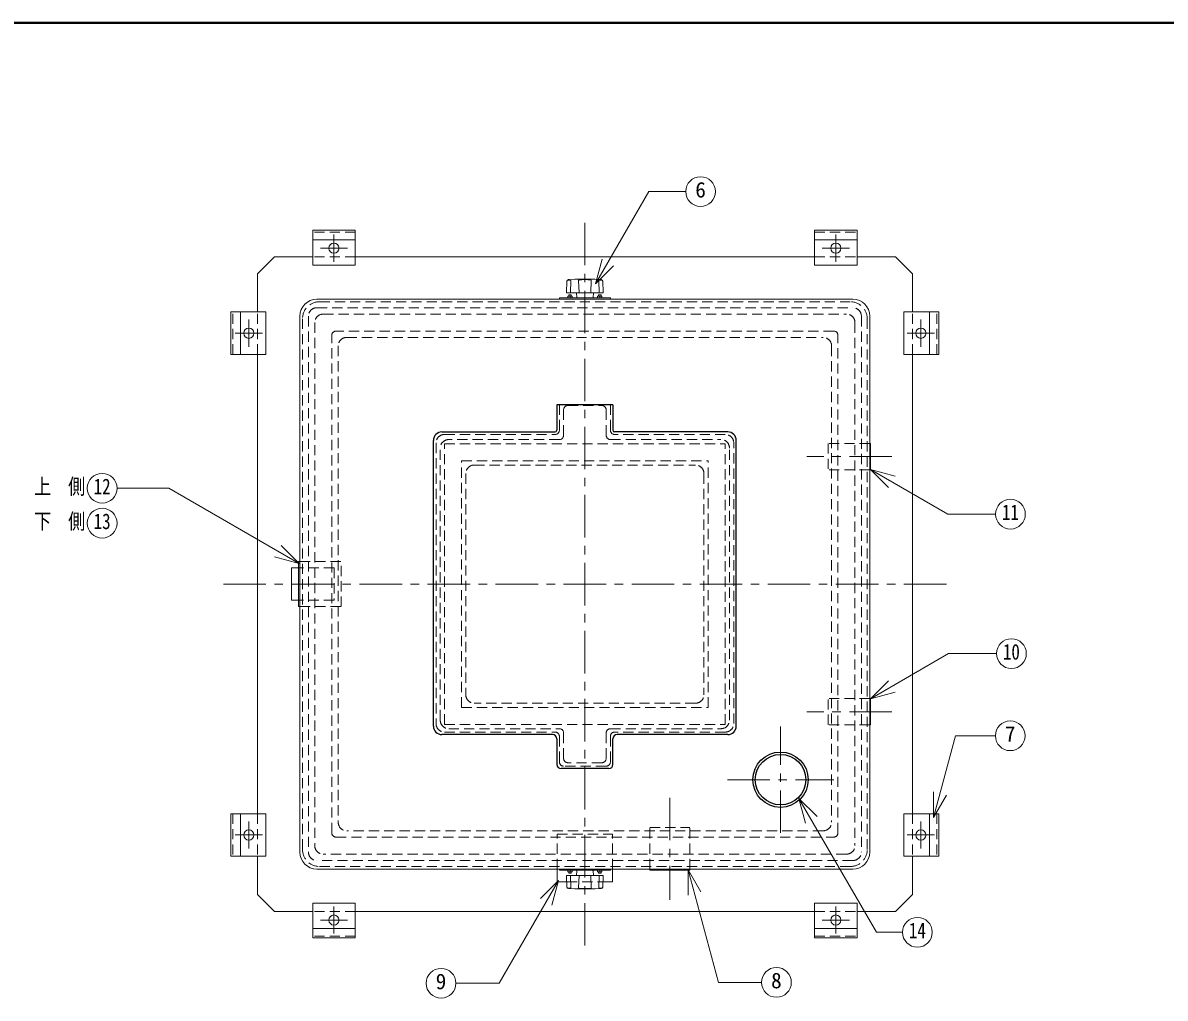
# Model space of a CAD drawing. Units: millimetres, scale not verified. Extents: x -2123 to 1927, y -1358 to 1452.
# Drawn here: x -759 to 584, y 305 to 1452 of the extents above; entities that cross this region are included whole.
import ezdxf
from ezdxf.enums import TextEntityAlignment as Align

# ---------------------------------------------------------------- set-up
doc = ezdxf.new("R2010")
doc.units = ezdxf.units.MM
doc.header["$LTSCALE"] = 10
doc.linetypes.add('CHAIN1', pattern=[8, 5, -1, 1, -1])
doc.linetypes.add('DASHED1', pattern=[1.8, 1.2, -0.6])
doc.layers.add('0-0', color=4, linetype='Continuous', lineweight=9)
doc.styles.add('ＭＳ ゴシック', font='')
doc.styles.get('ＭＳ ゴシック').set_extended_font_data('MS Gothic')

msp = doc.modelspace()

# ---------------------------------------------------------------- linework, layer by layer
at = {"layer": '0-0', "color": 1, "lineweight": 40}
msp.add_line((1927.2, 1451.91), (-2122.8, 1451.91), dxfattribs=at)
at = {"layer": '0-0', "color": 7, "lineweight": 18}
for p, q in [((-85.19, 1144.91), (-22.5, 1253.49)), ((-22.5, 1253.49), (20.71, 1253.49)), ((-417.8, 1196.88), (-417.8, 1166.91)), ((-367.8, 1196.88), (-417.8, 1196.88)), ((-367.8, 1196.88), (-367.8, 1166.91)), ((172.2, 1196.88), (222.2, 1196.88)), ((172.2, 1196.88), (172.2, 1166.91)), ((222.2, 1196.88), (222.2, 1166.91)), ((-85.19, 1144.91), (-77.43, 1173.89)), ((-367.8, 1166.91), (-417.8, 1166.91)), ((-85.19, 1144.91), (-63.98, 1166.12)), ((172.2, 1166.91), (222.2, 1166.91)), ((-119.26, 1134.93), (-118.84, 1148.08)), ((-109.56, 1150.4), (-116.95, 1150.01)), ((-114.74, 1134.41), (-114.25, 1148.96)), ((-109.04, 1150.41), (-86.56, 1150.41)), ((-104.66, 1134.41), (-105.14, 1148.96)), ((-90.95, 1134.41), (-90.46, 1148.96)), ((-86.04, 1150.4), (-78.66, 1150.01)), ((-80.87, 1134.41), (-81.35, 1148.96)), ((-76.34, 1134.93), (-76.76, 1148.08)), ((-127.8, 1126.91), (-127.8, 1128.41)), ((-67.8, 1128.41), (-127.8, 1128.41)), ((-118.76, 1134.41), (-76.84, 1134.41)), ((-112.8, 1130.41), (-117.8, 1130.41)), ((-117.8, 1130.41), (-117.8, 1128.41)), ((-115.3, 1130.41), (-115.3, 1128.41)), ((-113.8, 1130.41), (-113.8, 1131.92)), ((-112.8, 1130.41), (-112.8, 1128.41)), ((-107.34, 1128.87), (-107.8, 1134.41)), ((-88.26, 1128.87), (-87.8, 1134.41)), ((-82.8, 1130.41), (-77.8, 1130.41)), ((-82.8, 1130.41), (-82.8, 1128.41)), ((-81.8, 1130.41), (-81.8, 1131.92)), ((-80.3, 1130.41), (-80.3, 1128.41)), ((-77.8, 1130.41), (-77.8, 1128.41)), ((-67.8, 1126.91), (-67.8, 1128.41)), ((-412.8, 1126.91), (217.2, 1126.91)), ((-502.77, 1111.91), (-472.8, 1111.91)), ((-502.77, 1061.91), (-502.77, 1111.91)), ((-472.8, 1061.91), (-472.8, 1111.91)), ((-432.8, 476.91), (-432.8, 1106.91)), ((237.2, 1106.91), (237.2, 476.91)), ((277.2, 1061.91), (277.2, 1111.91)), ((307.17, 1111.91), (277.2, 1111.91)), ((307.17, 1061.91), (307.17, 1111.91)), ((-502.77, 1061.91), (-472.8, 1061.91)), ((307.17, 1061.91), (277.2, 1061.91)), ((237.2, 957.41), (238.07, 957.41)), ((238.07, 957.41), (238.07, 926.41)), ((237.79, 926.8), (259, 905.59)), ((237.79, 926.8), (266.77, 919.04)), ((237.2, 926.41), (238.07, 926.41)), ((-586.9, 904.62), (-647.77, 904.62)), ((-433.62, 816.13), (-586.9, 904.62)), ((-433.62, 816.13), (-454.83, 837.34)), ((-433.62, 816.13), (-462.6, 823.89)), ((-432.8, 818.41), (-434.43, 818.41)), ((-434.43, 765.41), (-434.43, 818.41)), ((-432.8, 765.41), (-434.43, 765.41)), ((237.79, 657.02), (259, 678.24)), ((237.79, 657.02), (266.77, 664.79)), ((237.2, 657.41), (238.07, 657.41)), ((238.07, 626.41), (238.07, 657.41)), ((237.2, 626.41), (238.07, 626.41)), ((153.89, 539.95), (244.81, 382.47)), ((153.89, 539.95), (161.66, 510.97)), ((153.89, 539.95), (175.1, 518.74)), ((312.11, 517.59), (312.11, 547.59)), ((312.11, 517.59), (327.11, 543.57)), ((-502.77, 521.91), (-502.77, 471.91)), ((-502.77, 521.91), (-472.8, 521.91)), ((-472.8, 521.91), (-472.8, 471.91)), ((277.2, 521.91), (277.2, 471.91)), ((307.17, 521.91), (277.2, 521.91)), ((307.17, 521.91), (307.17, 471.91)), ((-502.77, 471.91), (-472.8, 471.91)), ((307.17, 471.91), (277.2, 471.91)), ((-127.8, 456.91), (-127.8, 455.41)), ((-67.8, 456.91), (-67.8, 455.41)), ((-21.3, 456.91), (-21.3, 455.71)), ((25.7, 456.91), (25.7, 455.71)), ((-128.88, 443.47), (-198.69, 322.55)), ((-128.88, 443.47), (-150.09, 422.25)), ((-128.88, 443.47), (-136.64, 414.49)), ((-67.8, 455.41), (-127.8, 455.41)), ((-119.26, 448.9), (-118.84, 435.75)), ((-118.76, 449.41), (-76.84, 449.41)), ((-117.8, 453.41), (-117.8, 455.41)), ((-112.8, 453.41), (-117.8, 453.41)), ((-115.3, 453.41), (-115.3, 455.41)), ((-114.74, 449.41), (-114.25, 434.87)), ((-113.8, 453.41), (-113.8, 451.9)), ((-112.8, 453.41), (-112.8, 455.41)), ((-107.34, 454.95), (-107.8, 449.41)), ((-104.66, 449.41), (-105.14, 434.87)), ((-90.95, 449.41), (-90.46, 434.87)), ((-88.26, 454.95), (-87.8, 449.41)), ((-82.8, 453.41), (-82.8, 455.41)), ((-82.8, 453.41), (-77.8, 453.41)), ((-81.8, 453.41), (-81.8, 451.9)), ((-80.87, 449.41), (-81.35, 434.87)), ((-80.3, 453.41), (-80.3, 455.41)), ((-77.8, 453.41), (-77.8, 455.41)), ((-76.34, 448.9), (-76.76, 435.75)), ((-21.27, 455.71), (25.7, 455.71)), ((23.69, 456.02), (38.69, 430.04)), ((23.69, 456.02), (23.69, 426.02)), ((-109.56, 433.43), (-116.95, 433.82)), ((-109.04, 433.41), (-86.56, 433.41)), ((-86.04, 433.43), (-78.66, 433.82)), ((-367.8, 416.91), (-417.8, 416.91)), ((-417.8, 386.94), (-417.8, 416.91)), ((-367.8, 386.94), (-367.8, 416.91)), ((172.2, 416.91), (222.2, 416.91)), ((172.2, 386.94), (172.2, 416.91)), ((222.2, 386.94), (222.2, 416.91)), ((-367.8, 386.94), (-417.8, 386.94)), ((172.2, 386.94), (222.2, 386.94)), ((275.53, 382.47), (244.81, 382.47)), ((-198.69, 322.55), (-249.42, 322.55))]:
    msp.add_line(p, q, dxfattribs=at)
at = {"layer": '0-0', "linetype": 'CHAIN1'}
for p, q in [((-97.8, 1216.91), (-97.8, 366.91)), ((-392.8, 1202.91), (-392.8, 1170.91)), ((197.2, 1202.91), (197.2, 1170.91)), ((-408.8, 1186.91), (-376.8, 1186.91)), ((213.2, 1186.91), (181.2, 1186.91)), ((-492.8, 1102.91), (-492.8, 1070.91)), ((297.2, 1102.91), (297.2, 1070.91)), ((-508.8, 1086.91), (-476.8, 1086.91)), ((313.2, 1086.91), (281.2, 1086.91)), ((263.07, 941.91), (163.07, 941.91)), ((-522.8, 791.91), (327.2, 791.91)), ((263.07, 641.91), (163.07, 641.91)), ((132.2, 499.41), (132.2, 624.41)), ((69.7, 561.91), (194.7, 561.91)), ((2.2, 540.71), (2.2, 420.71)), ((-492.8, 480.91), (-492.8, 512.91)), ((297.2, 480.91), (297.2, 512.91)), ((-508.8, 496.91), (-476.8, 496.91)), ((313.2, 496.91), (281.2, 496.91)), ((-392.8, 380.91), (-392.8, 412.91)), ((197.2, 380.91), (197.2, 412.91)), ((-408.8, 396.91), (-376.8, 396.91)), ((213.2, 396.91), (181.2, 396.91))]:
    msp.add_line(p, q, dxfattribs=at)
at = {"layer": '0-0'}
for p, q in [((-417.8, 1196.88), (-417.8, 1207.97)), ((-367.8, 1207.97), (-417.8, 1207.97)), ((-367.8, 1196.88), (-367.8, 1207.97)), ((172.2, 1207.97), (222.2, 1207.97)), ((172.2, 1196.88), (172.2, 1207.97)), ((222.2, 1196.88), (222.2, 1207.97)), ((-462.8, 1176.91), (-482.8, 1156.91)), ((-462.8, 1176.91), (-417.8, 1176.91)), ((-367.8, 1176.91), (172.2, 1176.91)), ((222.2, 1176.91), (267.2, 1176.91)), ((267.2, 1176.91), (287.2, 1156.91)), ((-482.8, 1111.91), (-482.8, 1156.91)), ((287.2, 1111.91), (287.2, 1156.91)), ((-502.77, 1111.91), (-513.86, 1111.91)), ((-513.86, 1061.91), (-513.86, 1111.91)), ((307.17, 1111.91), (318.25, 1111.91)), ((318.25, 1061.91), (318.25, 1111.91)), ((-502.77, 1061.91), (-513.86, 1061.91)), ((-482.8, 521.91), (-482.8, 1061.91)), ((287.2, 521.91), (287.2, 1061.91)), ((307.17, 1061.91), (318.25, 1061.91)), ((-442.74, 810.91), (-442.74, 772.91)), ((-434.43, 810.91), (-442.74, 810.91)), ((-434.43, 772.91), (-442.74, 772.91)), ((-513.86, 521.91), (-513.86, 471.91)), ((-502.77, 521.91), (-513.86, 521.91)), ((307.17, 521.91), (318.25, 521.91)), ((318.25, 521.91), (318.25, 471.91)), ((-502.77, 471.91), (-513.86, 471.91)), ((-482.8, 426.91), (-482.8, 471.91)), ((287.2, 426.91), (287.2, 471.91)), ((307.17, 471.91), (318.25, 471.91)), ((-130.3, 441.86), (-130.3, 456.91)), ((-65.3, 441.86), (-65.3, 456.91)), ((-130.3, 441.86), (-119.04, 441.86)), ((-65.3, 441.86), (-76.57, 441.86)), ((-482.8, 426.91), (-462.8, 406.91)), ((267.2, 406.91), (287.2, 426.91)), ((-417.8, 406.91), (-462.8, 406.91)), ((172.2, 406.91), (-367.8, 406.91)), ((267.2, 406.91), (222.2, 406.91)), ((-417.8, 386.94), (-417.8, 375.86)), ((-367.8, 386.94), (-367.8, 375.86)), ((172.2, 386.94), (172.2, 375.86)), ((222.2, 386.94), (222.2, 375.86)), ((-367.8, 375.86), (-417.8, 375.86)), ((172.2, 375.86), (222.2, 375.86))]:
    msp.add_line(p, q, dxfattribs=at)
at = {"layer": '0-0', "linetype": 'DASHED1'}
for p, q in [((-367.8, 1205.73), (-417.8, 1205.73)), ((172.2, 1205.73), (222.2, 1205.73)), ((-367.8, 1176.91), (-417.8, 1176.91)), ((172.2, 1176.91), (222.2, 1176.91)), ((-412.83, 1116.94), (217.23, 1116.94)), ((-409.8, 1123.91), (214.2, 1123.91)), ((-511.62, 1061.91), (-511.62, 1111.91)), ((-482.8, 1061.91), (-482.8, 1111.91)), ((-429.8, 479.91), (-429.8, 1103.91)), ((-422.83, 1106.94), (-422.83, 476.89)), ((-405.33, 1109.45), (209.73, 1109.45)), ((227.23, 1106.94), (227.23, 476.89)), ((234.2, 1103.91), (234.2, 479.91)), ((287.2, 1061.91), (287.2, 1111.91)), ((316.02, 1061.91), (316.02, 1111.91)), ((-415.33, 1099.45), (-415.33, 484.38)), ((194.73, 1089.45), (-390.33, 1089.45)), ((219.73, 1099.45), (219.73, 484.38)), ((-395.33, 499.38), (-395.33, 1084.45)), ((-377.84, 1081.95), (182.24, 1081.95)), ((199.73, 499.38), (199.73, 1084.45)), ((-387.84, 1071.95), (-387.84, 511.88)), ((192.24, 1071.95), (192.24, 511.88)), ((188.07, 957.41), (188.07, 926.41)), ((237.2, 957.41), (188.07, 957.41)), ((237.2, 926.41), (188.07, 926.41)), ((-392.74, 810.91), (-434.43, 810.91)), ((-432.8, 818.41), (-384.43, 818.41)), ((-392.74, 810.91), (-392.74, 772.91)), ((-384.43, 765.41), (-384.43, 818.41)), ((-392.74, 772.91), (-434.43, 772.91)), ((-432.8, 765.41), (-384.43, 765.41)), ((188.07, 626.41), (188.07, 657.41)), ((237.2, 657.41), (188.07, 657.41)), ((237.2, 626.41), (188.07, 626.41)), ((-511.62, 521.91), (-511.62, 471.91)), ((-482.8, 521.91), (-482.8, 471.91)), ((287.2, 521.91), (287.2, 471.91)), ((316.02, 521.91), (316.02, 471.91)), ((182.24, 501.88), (-377.84, 501.88)), ((-130.3, 497.86), (-65.3, 497.86)), ((-130.3, 456.91), (-130.3, 497.86)), ((-65.3, 456.91), (-65.3, 497.86)), ((-21.3, 505.71), (25.7, 505.71)), ((-21.3, 456.91), (-21.3, 505.71)), ((25.7, 456.91), (25.7, 505.71)), ((-390.33, 494.38), (194.73, 494.38)), ((209.73, 474.38), (-405.33, 474.38)), ((217.23, 466.89), (-412.83, 466.89)), ((-409.8, 459.91), (214.2, 459.91)), ((-119.04, 441.86), (-76.57, 441.86)), ((-367.8, 406.91), (-417.8, 406.91)), ((172.2, 406.91), (222.2, 406.91)), ((-367.8, 378.09), (-417.8, 378.09)), ((172.2, 378.09), (222.2, 378.09))]:
    msp.add_line(p, q, dxfattribs=at)
at = {"layer": '0-0', "color": 5, "lineweight": 25}
for p, q in [((-130.8, 1002.91), (-130.8, 972.91)), ((-64.8, 1002.91), (-130.8, 1002.91)), ((-64.8, 1002.91), (-64.8, 972.91)), ((-265.8, 970.91), (-132.8, 970.91)), ((70.2, 970.91), (-62.8, 970.91)), ((-275.8, 624.91), (-275.8, 960.91)), ((80.2, 624.91), (80.2, 960.91)), ((-135.8, 614.91), (-265.8, 614.91)), ((-130.8, 609.91), (-130.8, 579.91)), ((-64.8, 579.91), (-64.8, 609.91)), ((70.2, 614.91), (-59.8, 614.91)), ((-69.8, 574.91), (-125.8, 574.91))]:
    msp.add_line(p, q, dxfattribs=at)
at = {"layer": '0-0', "color": 7, "linetype": 'DASHED1', "lineweight": 18}
for p, q in [((-127.8, 972.91), (-127.8, 1002.91)), ((-122.8, 996.91), (-122.8, 966.91)), ((-117.8, 1001.91), (-77.8, 1001.91)), ((-72.8, 996.91), (-72.8, 966.91)), ((-67.8, 972.91), (-67.8, 1002.91)), ((-262.8, 967.91), (-132.8, 967.91)), ((67.2, 967.91), (-62.8, 967.91)), ((-272.8, 957.91), (-272.8, 627.91)), ((-262.8, 956.91), (67.2, 956.91)), ((-262.8, 626.91), (-262.8, 956.91)), ((-127.8, 961.91), (-257.8, 961.91)), ((-67.8, 961.91), (62.2, 961.91)), ((67.2, 626.91), (67.2, 956.91)), ((77.2, 627.91), (77.2, 957.91)), ((-267.8, 631.91), (-267.8, 951.91)), ((72.2, 631.91), (72.2, 951.91)), ((-242.8, 936.91), (47.2, 936.91)), ((-242.8, 646.91), (-242.8, 936.91)), ((-227.8, 931.91), (32.2, 931.91)), ((47.2, 646.91), (47.2, 936.91)), ((-237.8, 921.91), (-237.8, 661.91)), ((42.2, 921.91), (42.2, 661.91)), ((-242.8, 646.91), (47.2, 646.91)), ((32.2, 651.91), (-227.8, 651.91)), ((-262.8, 626.91), (67.2, 626.91)), ((-262.8, 617.91), (-132.8, 617.91)), ((-257.8, 621.91), (-127.8, 621.91)), ((-67.8, 621.91), (62.2, 621.91)), ((67.2, 617.91), (-62.8, 617.91)), ((-127.8, 582.91), (-127.8, 612.91)), ((-122.8, 586.91), (-122.8, 616.91)), ((-72.8, 616.91), (-72.8, 586.91)), ((-67.8, 582.91), (-67.8, 612.91)), ((-72.8, 577.91), (-122.8, 577.91)), ((-77.8, 581.91), (-117.8, 581.91))]:
    msp.add_line(p, q, dxfattribs=at)
at = {"layer": '0-0', "color": 7, "lineweight": 18}
for points in [[(-116.8, 1130.41), (-116.8, 1131.92), (-113.8, 1131.92)], [(-78.8, 1130.41), (-78.8, 1131.92), (-81.8, 1131.92)], [(237.79, 926.8), (328.9, 874.2), (384.95, 874.2)], [(237.79, 657.02), (329.82, 710.16), (386.11, 710.16)], [(312.11, 517.59), (337.84, 613.6), (384.75, 613.6)], [(-412.8, 456.91), (-21.27, 456.91), (217.2, 456.91)], [(-116.8, 453.41), (-116.8, 451.9), (-113.8, 451.9)], [(-78.8, 453.41), (-78.8, 451.9), (-81.8, 451.9)], [(23.69, 456.02), (59.17, 323.63), (109.86, 323.63)]]:
    msp.add_lwpolyline(points, dxfattribs=at)
for centre, radius in [((38.21, 1253.49), 17.5), ((-392.8, 1186.91), 6), ((197.2, 1186.91), 6), ((-492.8, 1086.91), 6), ((297.2, 1086.91), 6), ((-665.27, 904.62), 17.5), ((402.45, 874.2), 17.5), ((-665.27, 863.62), 17.5), ((403.61, 710.16), 17.5), ((402.25, 613.6), 17.5), ((-492.8, 496.91), 6), ((297.2, 496.91), 6), ((-392.8, 396.91), 6), ((197.2, 396.91), 6), ((293.03, 382.47), 17.5), ((-266.92, 322.55), 17.5), ((127.36, 323.63), 17.5)]:
    msp.add_circle(centre, radius, dxfattribs=at)
at = {"layer": '0-0', "color": 5, "lineweight": 25}
for radius in [32.5, 29.7]:
    msp.add_circle((132.2, 561.91), radius, dxfattribs=at)
at = {"layer": '0-0', "color": 7, "lineweight": 18}
for centre, radius, start, end in [((-116.84, 1148.01), 2, 93.01913, 178.15415), ((-117.31, 1147.34), 2.07, 93.02757, 128.73305), ((-117.23, 1139.46), 9.96, 72.62002, 91.09064), ((-109.04, 1140.41), 10, 90, 93.01913), ((-104.64, 1148.98), 0.5, 97.29873, 181.90915), ((-97.8, 1095.58), 54.34, 82.70127, 97.29873), ((-90.96, 1148.98), 0.5, 358.09085, 82.70127), ((-86.56, 1140.41), 10, 86.98087, 90), ((-78.38, 1139.46), 9.96, 88.90936, 107.37998), ((-78.76, 1148.01), 2, 1.84585, 86.98087), ((-78.3, 1147.34), 2.07, 51.26695, 86.97243), ((-118.76, 1134.91), 0.5, 178.15415, 270), ((-106.84, 1128.91), 0.5, 184.76364, 270), ((-88.76, 1128.91), 0.5, 270, 355.23636), ((-76.84, 1134.91), 0.5, 270, 1.84585), ((-412.8, 1106.91), 20, 90, 180), ((217.2, 1106.91), 20, 0, 90), ((-412.8, 476.91), 20, 180, 270), ((217.2, 476.91), 20, 270, 0), ((-118.76, 448.91), 0.5, 90, 181.84585), ((-106.84, 454.91), 0.5, 90, 175.23636), ((-88.76, 454.91), 0.5, 4.76364, 90), ((-76.84, 448.91), 0.5, 358.15415, 90), ((-116.84, 435.81), 2, 181.84585, 266.98087), ((-117.31, 436.48), 2.07, 231.26695, 266.97243), ((-117.23, 444.37), 9.96, 268.90936, 287.37998), ((-109.04, 443.41), 10, 266.98087, 270), ((-104.64, 434.85), 0.5, 178.09085, 262.70127), ((-97.8, 488.25), 54.34, 262.70127, 277.29873), ((-90.96, 434.85), 0.5, 277.29873, 1.90915), ((-86.56, 443.41), 10, 270, 273.01913), ((-78.38, 444.37), 9.96, 252.62002, 271.09064), ((-78.76, 435.81), 2, 273.01913, 358.15415), ((-78.3, 436.48), 2.07, 273.02757, 308.73305)]:
    msp.add_arc(centre, radius, start, end, dxfattribs=at)
at = {"layer": '0-0', "linetype": 'DASHED1'}
for centre, radius, start, end in [((-409.8, 1103.91), 20, 90, 180), ((-412.83, 1106.94), 10, 90, 180), ((214.2, 1103.91), 20, 0, 90), ((217.23, 1106.94), 10, 0, 90), ((-405.33, 1099.45), 10, 90, 180), ((209.73, 1099.45), 10, 0, 90), ((-390.33, 1084.45), 5, 90, 180), ((194.73, 1084.45), 5, 0, 90), ((-377.84, 1071.95), 10, 90, 180), ((182.24, 1071.95), 10, 0, 90), ((-377.84, 511.88), 10, 180, 270), ((182.24, 511.88), 10, 270, 0), ((-390.33, 499.38), 5, 180, 270), ((194.73, 499.38), 5, 270, 0), ((-405.33, 484.38), 10, 180, 270), ((209.73, 484.38), 10, 270, 0), ((-409.8, 479.91), 20, 180, 270), ((-412.83, 476.89), 10, 180, 270), ((214.2, 479.91), 20, 270, 0), ((217.23, 476.89), 10, 270, 0)]:
    msp.add_arc(centre, radius, start, end, dxfattribs=at)
at = {"layer": '0-0', "color": 7, "linetype": 'DASHED1', "lineweight": 18}
for centre, radius, start, end in [((-117.8, 996.91), 5, 90, 180), ((-77.8, 996.91), 5, 0, 90), ((-262.8, 957.91), 10, 90, 180), ((-132.8, 972.91), 5, 270, 0), ((-127.8, 966.91), 5, 270, 0), ((-67.8, 966.91), 5, 180, 270), ((-62.8, 972.91), 5, 180, 270), ((67.2, 957.91), 10, 0, 90), ((-257.8, 951.91), 10, 90, 180), ((62.2, 951.91), 10, 0, 90), ((-227.8, 921.91), 10, 90, 180), ((32.2, 921.91), 10, 0, 90), ((-227.8, 661.91), 10, 180, 270), ((32.2, 661.91), 10, 270, 0), ((-257.8, 631.91), 10, 180, 270), ((62.2, 631.91), 10, 270, 0), ((-262.8, 627.91), 10, 180, 270), ((-132.8, 612.91), 5, 0, 90), ((-127.8, 616.91), 5, 0, 90), ((-67.8, 616.91), 5, 90, 180), ((-62.8, 612.91), 5, 90, 180), ((67.2, 627.91), 10, 270, 0), ((-122.8, 582.91), 5, 180, 270), ((-117.8, 586.91), 5, 180, 270), ((-77.8, 586.91), 5, 270, 0), ((-72.8, 582.91), 5, 270, 0)]:
    msp.add_arc(centre, radius, start, end, dxfattribs=at)
at = {"layer": '0-0', "color": 5, "lineweight": 25}
for centre, radius, start, end in [((-265.8, 960.91), 10, 90, 180), ((-132.8, 972.91), 2, 270, 0), ((-62.8, 972.91), 2, 180, 270), ((70.2, 960.91), 10, 0, 90), ((-265.8, 624.91), 10, 180, 270), ((70.2, 624.91), 10, 270, 0), ((-135.8, 609.91), 5, 0, 90), ((-59.8, 609.91), 5, 90, 180), ((-125.8, 579.91), 5, 180, 270), ((-69.8, 579.91), 5, 270, 0)]:
    msp.add_arc(centre, radius, start, end, dxfattribs=at)

# ---------------------------------------------------------------- texts
at = {"layer": '0-0', "color": 7, "style": 'ＭＳ ゴシック'}
for s, p in [('6', (31.96, 1240.99)), ('7', (396, 601.1)), ('9', (-273.17, 310.05)), ('8', (121.11, 311.13))]:
    msp.add_text(s, height=18.33, dxfattribs=at).set_placement(p, align=Align.BOTTOM_LEFT)
at = {"layer": '0-0', "color": 7, "style": 'ＭＳ ゴシック', "width": 0.8}
for s, p in [('上\u3000側', (-745.27, 892.12)), ('12', (-675.27, 892.12)), ('下\u3000側', (-745.27, 851.12)), ('13', (-675.27, 851.12)), ('11', (392.45, 861.7)), ('10', (393.61, 697.66)), ('14', (283.03, 369.97))]:
    msp.add_text(s, height=18.33, dxfattribs=at).set_placement(p, align=Align.BOTTOM_LEFT)

doc.saveas('drawing.dxf')
